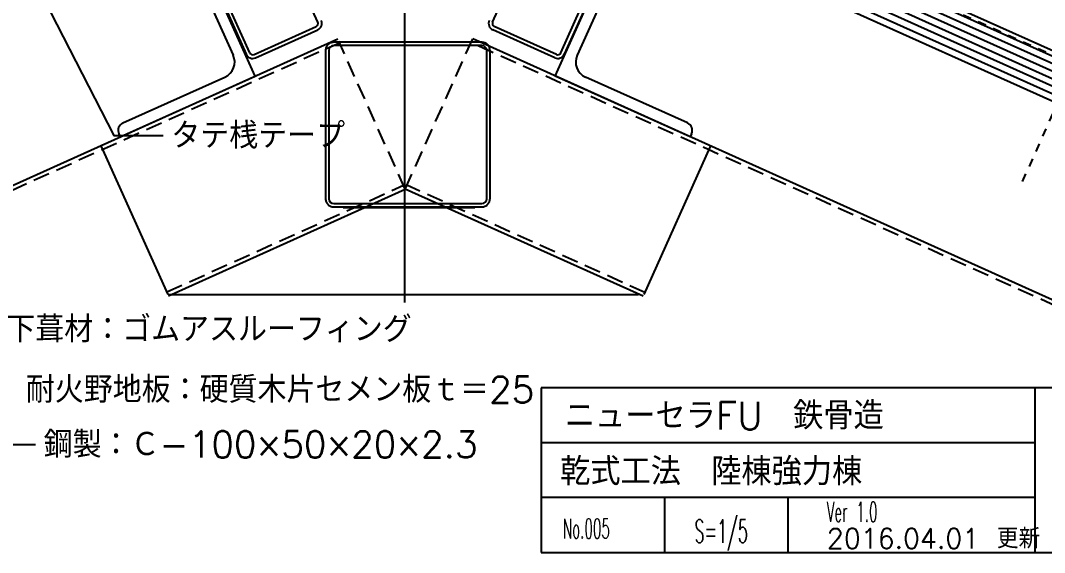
# Model space of a CAD drawing. Extents: x -1727 to 4652, y -2317 to 2357.
# Drawn here: x 2017 to 2639, y 30 to 353 of the extents above; entities that cross this region are included whole.
import ezdxf

# ---------------------------------------------------------------- set-up
doc = ezdxf.new("R2010")
doc.units = 0
doc.header["$LTSCALE"] = 5
for name, pattern in [('DASHDOT', [43, 40, -1, 1, -1]), ('DASHED2', [3, 2, -1]), ('DOT', [2, 1, -1])]:
    doc.linetypes.add(name, pattern=pattern)
for name, color, linetype in [('0-0', 7, 'CONTINUOUS'), ('0-1', 7, 'CONTINUOUS'), ('0-3', 7, 'CONTINUOUS'), ('0-4', 7, 'CONTINUOUS'), ('0-F', 7, 'CONTINUOUS')]:
    doc.layers.add(name, color=color, linetype=linetype)
doc.styles.get("Standard").update_dxf_attribs({"font": 'txt.shx', "bigfont": 'extfont.shx'})

msp = doc.modelspace()

# ---------------------------------------------------------------- linework, layer by layer
at = {"layer": '0-0', "color": 7, "linetype": 'CONTINUOUS'}
for p, q in [((2333.494, 130.3427), (2333.494, 30.3427)), ((2933.494, 130.3427), (2333.494, 130.3427)), ((2633.494, 130.3427), (2633.494, 30.3427)), ((2633.494, 97.0093), (2333.494, 97.0093)), ((2633.494, 63.676), (2333.494, 63.676)), ((2408.494, 63.676), (2408.494, 30.3427)), ((2483.494, 63.676), (2483.494, 30.3427)), ((2333.494, 30.3427), (2933.494, 30.3427))]:
    msp.add_line(p, q, dxfattribs=at)
at = {"layer": '0-1', "color": 4, "linetype": 'DASHDOT'}
msp.add_line((2250.6614, 182.1867), (2250.6614, 828.4776), dxfattribs=at)
at = {"layer": '0-1', "color": 7, "linetype": 'CONTINUOUS'}
msp.add_line((2869.3159, 233.7409), (2251.2858, 511.8512), dxfattribs=at)
at = {"layer": '0-1', "color": 7, "linetype": 'DOT'}
msp.add_line((2868.1347, 231.5565), (2250.3791, 509.5433), dxfattribs=at)
at = {"layer": '0-3', "color": 7, "linetype": 'CONTINUOUS'}
for points in [[(2012.0837, 403.669), (2073.6254, 283.5876), (2103.6254, 283.5876)], [(1890.0721, 340.42), (1996.0222, 95.969), (2026.0222, 95.969)]]:
    msp.add_lwpolyline(points, dxfattribs=at)
at = {"layer": '0-4', "color": 3, "linetype": 'CONTINUOUS'}
for p, q in [((2947.7682, 190.5561), (2259.3583, 500.3398)), ((2949.4781, 194.3558), (2261.0682, 504.1395)), ((2944.3485, 182.9568), (2255.9385, 492.7405)), ((2946.0584, 186.7564), (2257.6484, 496.5402)), ((2942.6387, 179.1571), (2254.2286, 488.9409)), ((2939.219, 171.5578), (2250.8088, 481.3416)), ((2940.9288, 175.3574), (2252.5187, 485.1413))]:
    msp.add_line(p, q, dxfattribs=at)
at = {"layer": '0-4', "color": 4, "linetype": 'CONTINUOUS'}
for p, q in [((2156.2511, 333.8762), (2118.7436, 417.2259)), ((2345.3666, 333.8762), (2382.8741, 417.2259)), ((2116.6464, 416.2818), (2154.1538, 332.9323)), ((2384.9713, 416.2818), (2347.4639, 332.9323)), ((2159.6172, 319.7098), (2122.6832, 401.7826)), ((2342.0005, 319.7098), (2378.9345, 401.7826)), ((2118.352, 394.3504), (2146.2574, 332.3403)), ((2383.2657, 394.3504), (2355.3603, 332.3403)), ((2197.6523, 352.5068), (2191.2095, 366.824)), ((2303.9654, 352.5068), (2310.4082, 366.824)), ((2158.8957, 332.8729), (2196.6491, 349.862)), ((2342.722, 332.8729), (2304.9686, 349.862)), ((2159.8395, 330.7755), (2197.5929, 347.7647)), ((2341.7782, 330.7755), (2304.0248, 347.7647)), ((1805.2059, 160.2127), (2209.7725, 342.2673)), ((2297.3634, 340.2102), (2207.3634, 340.2102)), ((2297.3634, 338.2102), (2207.3634, 338.2102)), ((2729.4062, 145.3653), (2291.8452, 342.2673)), ((2202.3634, 335.2102), (2202.3634, 245.2102)), ((2204.3634, 335.2102), (2204.3634, 245.2102)), ((2300.3634, 245.2102), (2300.3634, 335.2102)), ((2302.3634, 245.2102), (2302.3634, 335.2102)), ((2077.5444, 282.7766), (2159.6174, 319.7094)), ((2079.2307, 291.2117), (2141.2418, 319.1172)), ((2424.0733, 282.7766), (2342.0003, 319.7094)), ((2422.3869, 291.2117), (2360.3759, 319.1172)), ((2076.7235, 284.6005), (2077.5444, 282.7766)), ((2424.8942, 284.6005), (2424.0733, 282.7766)), ((2106.6229, 186.9925), (2066.1918, 276.8398)), ((2395.9826, 186.9925), (2436.4138, 276.8398)), ((2106.9226, 186.3265), (2250.8088, 251.0751)), ((2395.5166, 185.9568), (2250.8088, 251.0751)), ((2207.3634, 242.2102), (2297.3634, 242.2102)), ((2207.3634, 240.2102), (2297.3634, 240.2102)), ((2293.1044, 239.6991), (2213.1044, 239.6991)), ((2106.6229, 186.9925), (2392.6675, 186.9925))]:
    msp.add_line(p, q, dxfattribs=at)
at = {"layer": '0-4', "color": 4, "linetype": 'DASHED2'}
for p, q in [((2250.8088, 251.0751), (2292.0047, 342.6216)), ((1806.2318, 157.9329), (2210.7984, 339.9875)), ((2250.8088, 251.0751), (2210.3777, 340.9224)), ((2728.3803, 143.0855), (2290.8193, 339.9875)), ((2105.8967, 188.6063), (2249.7829, 253.3549)), ((2396.5425, 188.2366), (2251.8348, 253.3549))]:
    msp.add_line(p, q, dxfattribs=at)
at = {"layer": '0-4', "color": 4, "linetype": 'CONTINUOUS'}
for centre, radius, start, end in [((2195.8284, 351.6859), 2, 294.2279, 384.2279), ((2195.8284, 351.6859), 4.3, 294.2279, 384.2279), ((2305.7893, 351.6859), 4.3, 155.7721, 245.7721), ((2305.7893, 351.6859), 2, 155.7721, 245.7721), ((2207.3634, 335.2102), 3, 90, 180), ((2297.3634, 335.2102), 3, 0, 90), ((2137.1361, 328.2375), 10.002, 294.2365, 384.2237), ((2158.075, 334.6969), 4.3, 204.2279, 294.2279), ((2158.075, 334.6969), 2, 204.2279, 294.2279), ((2343.5427, 334.6969), 4.3, 245.7721, 335.7721), ((2343.5427, 334.6969), 2, 245.7721, 335.7721), ((2364.4816, 328.2375), 10.002, 155.7763, 245.7635), ((2081.2816, 286.6523), 4.999, 114.22, 204.2307), ((2420.3361, 286.6523), 4.999, 335.7693, 425.78), ((2207.3634, 245.2102), 3, 180, 270), ((2297.3634, 245.2102), 3, 270, 360)]:
    msp.add_arc(centre, radius, start, end, dxfattribs=at)
at = {"layer": '0-4', "color": 4, "linetype": 'DASHED2'}
for centre, start, end in [((2207.3634, 335.2102), 90, 180), ((2297.3634, 335.2102), 0, 90), ((2207.3634, 245.2102), 180, 270), ((2297.3634, 245.2102), 270, 360)]:
    msp.add_arc(centre, 5, start, end, dxfattribs=at)
at = {"layer": '0-F', "color": 1, "linetype": 'DOT'}
msp.add_line((2626.1311, 255.7503), (2763.4004, 560.7972), dxfattribs=at)

# ---------------------------------------------------------------- texts
at = {"layer": '0-0', "color": 7}
for s, height, p in [('ニューセラFU\u3000鉄骨造', 16.7, (2347.799, 105.1164)), ('乾式工法\u3000陸棟強力棟', 16.7, (2344.9739, 71.2155)), ('2016.04.01 更新', 12, (2507.1775, 32.8402))]:
    msp.add_text(s, height=height, dxfattribs=at).set_placement(p)
at = {"layer": '0-0', "color": 7, "width": 0.5}
for s, height, p in [('Ver 1.0', 12, (2507.0851, 49.0536)), ('No.005', 12, (2346.6458, 38.8711)), ('S=1/5', 14, (2426.6914, 36.309))]:
    msp.add_text(s, height=height, dxfattribs=at).set_placement(p)
at = {"layer": '0-3', "color": 7}
for s, p in [('タテ桟テープ', (2108.6254, 275.5876)), ('下葺材：ゴムアスルーフィング', (2008.3453, 157.9677)), ('耐火野地板：硬質木片セメン板ｔ＝25', (2020.2081, 121.2642)), ('鋼製：Ｃ-100×50×20×2.3', (2031.0222, 87.969))]:
    msp.add_text(s, height=16, dxfattribs=at).set_placement(p)

doc.saveas('drawing.dxf')
